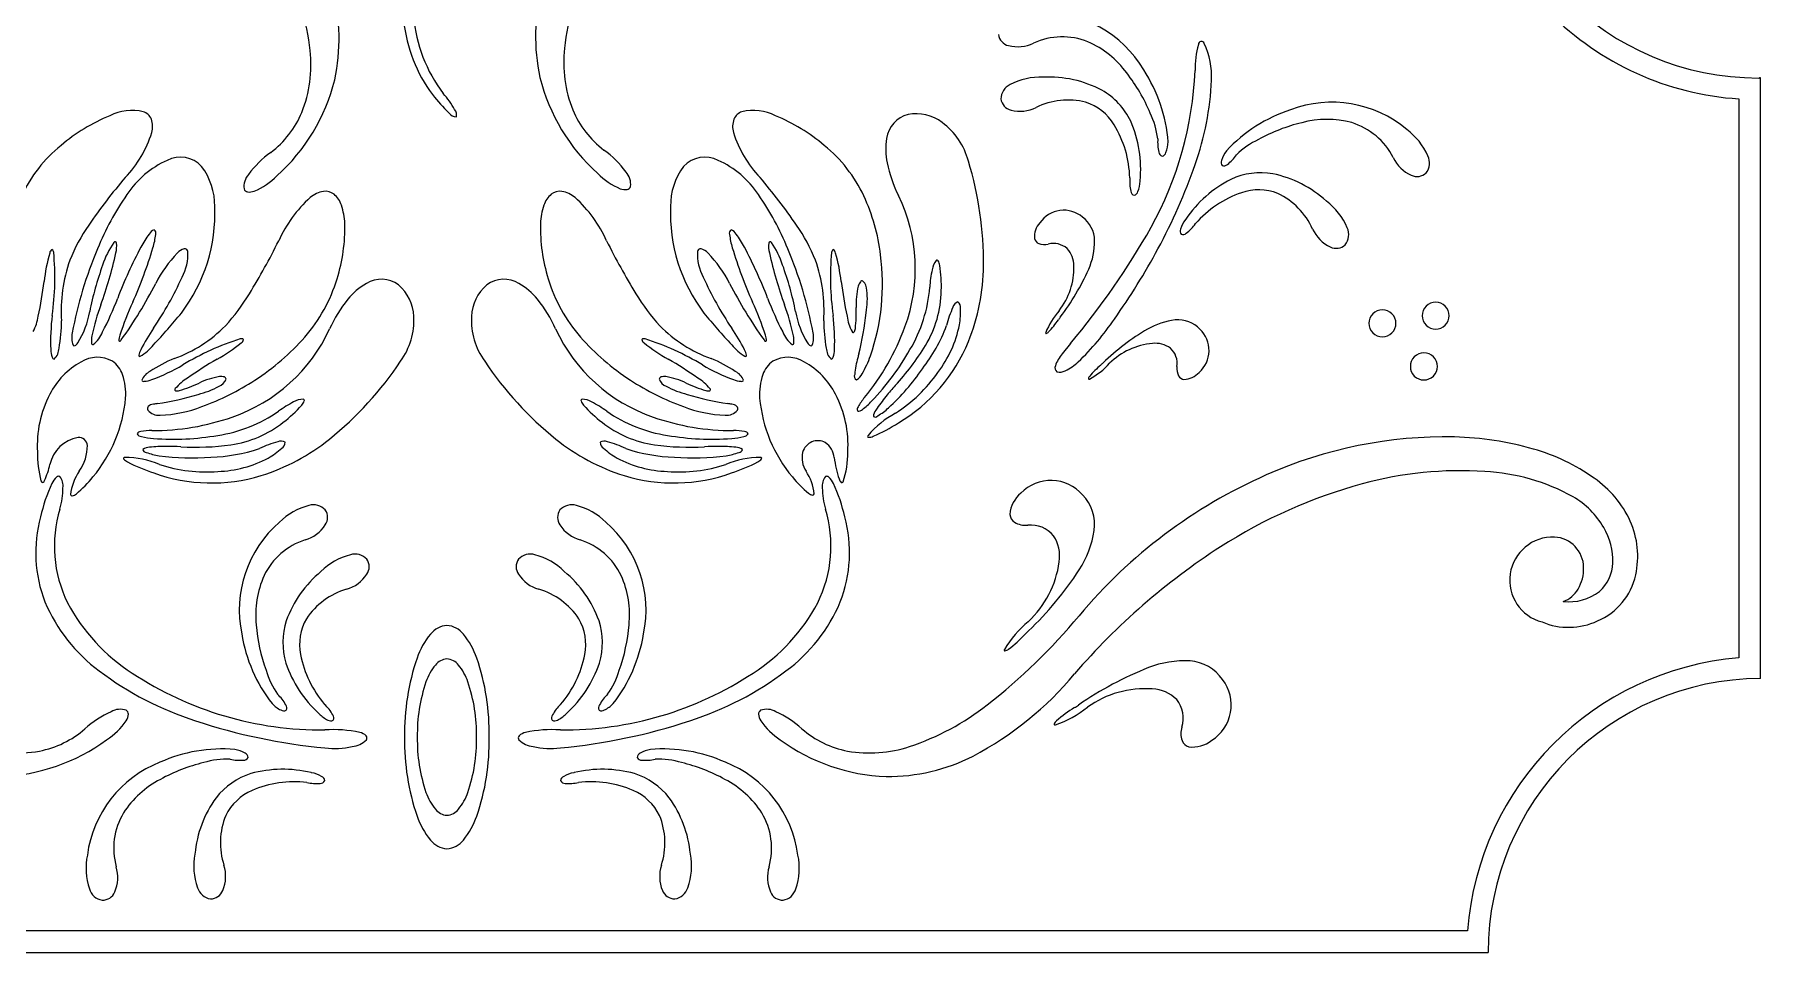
# Model space of a CAD drawing. Extents: x 0.14 to 7.87, y 0.05 to 5.34.
# Drawn here: x 2.85 to 7.87, y 0.05 to 2.72 of the extents above; entities that cross this region are included whole.
import ezdxf

# ---------------------------------------------------------------- set-up
doc = ezdxf.new("R2010")
doc.units = 0

msp = doc.modelspace()

# ---------------------------------------------------------------- linework, layer by layer
at = {"color": 7, "linetype": 'CONTINUOUS'}
for p, q in [((7.868989, 0.848686), (7.868989, 2.59497)), ((7.806357, 2.534314), (7.806357, 0.908402)), ((6.064717, 2.295138), (6.064781, 2.296266)), ((6.197375, 2.184168), (6.196706, 2.183256)), ((5.862181, 1.823051), (5.83813, 1.792686)), ((3.67606, 0.746814), (3.67687, 0.746021)), ((4.395217, 0.746021), (4.396025, 0.746813)), ((3.654588, 0.574429), (3.653485, 0.574652)), ((4.418604, 0.574652), (4.4175, 0.574429)), ((7.016945, 0.114278), (1.033021, 0.114278)), ((0.972881, 0.051643), (7.077035, 0.051643))]:
    msp.add_line(p, q, dxfattribs=at)
for centre, radius, start, end in [((7.863778, 3.392019), 0.797182, 180.000616, 269.999528), ((2.909522, 2.589895), 0.745966, 6.504664, 26.265904), ((5.131529, 2.596858), 0.745963, 153.734247, 173.495488), ((3.191252, 2.706823), 0.543516, 347.573358, 375.204913), ((4.849802, 2.713783), 0.543516, 164.795087, 192.426642), ((4.377155, 2.80973), 0.427202, 184.803471, 217.450287), ((5.784144, 2.447159), 0.337556, 30.49891, 91.502901), ((7.860708, 3.385892), 0.853312, 224.854848, 266.348118), ((4.353804, 2.806013), 0.433411, 185.973643, 216.784828), ((5.690915, 2.726827), 0.03885, 188.116054, 256.58615), ((5.83836, 2.512456), 0.202018, 68.39588, 114.418702), ((3.282319, 2.63272), 0.370717, 338.194131, 366.455646), ((4.758738, 2.639681), 0.37072, 173.544467, 201.805756), ((5.708267, 2.792808), 0.107067, 255.745088, 295.787768), ((5.797023, 2.439894), 0.284944, 36.515178, 66.039374), ((6.474364, 2.621774), 0.250066, 163.613454, 181.240838), ((6.242928, 2.692652), 0.008479, 15.817897, 182.235256), ((6.045125, 2.598384), 0.227481, 357.496865, 385.123), ((5.701209, 2.374759), 0.446224, 4.381605, 33.105269), ((5.200142, 2.657723), 1.025049, 330.988584, 357.687302), ((3.185614, 2.722217), 0.552508, 311.800822, 346.140149), ((4.855442, 2.729176), 0.552509, 193.859761, 228.199087), ((5.706741, 2.53333), 0.04708, 115.431579, 179.229841), ((5.773764, 2.41026), 0.187163, 87.324605, 117.782814), ((5.798947, 2.266751), 0.330878, 62.16014, 92.849105), ((5.615575, 2.292517), 0.518574, 22.686798, 37.673), ((5.436353, 2.624649), 0.83682, 340.338464, 357.520602), ((7.863335, 2.668779), 0.073943, 270.337604, 272.444425), ((7.869856, 2.514751), 0.080223, 90.619149, 92.405366), ((4.360946, 2.817252), 0.445886, 217.391934, 226.523941), ((3.805212, 2.352739), 0.305106, 29.489527, 40.27082), ((5.698126, 2.539447), 0.03885, 188.116263, 256.585941), ((5.855204, 2.318994), 0.211633, 76.08353, 116.113096), ((5.858212, 2.378751), 0.153335, 31.515213, 71.800331), ((5.850175, 2.379252), 0.2076, 25.705389, 60.161674), ((6.622308, 2.187044), 0.337551, 49.838276, 110.843334), ((3.281082, 1.976308), 0.551932, 112.738469, 130.034096), ((3.132725, 2.354306), 0.146264, 77.070793, 116.375827), ((3.152746, 2.459721), 0.039254, 23.455983, 71.115436), ((3.128242, 2.453466), 0.064348, 344.328928, 379.877964), ((3.36501, 2.604734), 0.283587, 307.077211, 337.237933), ((4.07698, 2.50931), 0.027659, 214.383789, 267.651074), ((4.054689, 2.487872), 0.022046, 343.670749, 403.086552), ((4.676045, 2.611693), 0.283587, 202.761873, 232.922369), ((4.943847, 2.453464), 0.064348, 160.120579, 195.669614), ((4.919342, 2.459722), 0.039253, 108.88579, 156.545243), ((4.939363, 2.354306), 0.146264, 63.624173, 102.929207), ((4.791009, 1.976317), 0.551922, 49.96561, 67.261465), ((5.410221, 2.407523), 0.083735, 104.23924, 172.001554), ((5.413172, 2.366185), 0.124743, 52.591609, 100.880414), ((5.368266, 2.301225), 0.203657, 14.69387, 53.658824), ((5.715476, 2.605425), 0.107064, 255.745199, 295.789212), ((5.71503, 2.329286), 0.351306, 354.606634, 383.487304), ((5.871452, 2.38624), 0.246649, 7.435654, 25.526371), ((6.641848, 2.078689), 0.446229, 108.236823, 136.960487), ((6.657348, 1.960976), 0.518579, 103.669382, 118.655584), ((6.607714, 2.189412), 0.284942, 75.302612, 104.826808), ((6.620764, 2.271895), 0.202018, 26.923798, 72.946619), ((2.864244, 2.540908), 0.342395, 316.598522, 342.172726), ((5.207844, 2.540908), 0.342395, 197.827274, 223.401478), ((5.507444, 2.387482), 0.182909, 170.022095, 192.357203), ((5.721284, 2.295752), 0.313452, 1.590068, 31.365549), ((6.240142, 2.408715), 0.124473, 175.648443, 193.503184), ((6.516082, 2.193996), 0.246659, 115.815728, 133.905762), ((6.730047, 2.293554), 0.187165, 23.560677, 54.01866), ((3.192982, 2.071815), 0.42218, 129.216947, 154.764668), ((3.273456, 2.280684), 0.084143, 42.88224, 117.395205), ((3.703387, 2.145942), 0.286529, 125.750093, 143.967666), ((4.337663, 2.152899), 0.286533, 36.032447, 54.249793), ((4.798633, 2.280684), 0.084144, 62.605104, 137.117452), ((4.879109, 2.071815), 0.422177, 25.23546, 50.783408), ((6.132726, 2.380518), 0.013644, 183.646244, 253.668801), ((6.125449, 2.381758), 0.01474, 283.495589, 346.187394), ((6.056962, 2.411423), 0.089204, 338.160593, 358.346932), ((6.386934, 2.329557), 0.089193, 142.994193, 163.182351), ((6.242212, 2.441863), 0.124471, 307.838435, 325.694087), ((6.89748, 2.409553), 0.107067, 205.553278, 245.59618), ((6.859264, 2.347795), 0.047079, 322.112084, 385.91077), ((3.347932, 2.104225), 0.275494, 114.259651, 146.648851), ((3.181, 2.22291), 0.19231, 359.47925, 396.738556), ((3.511721, 2.278603), 0.053773, 138.134952, 186.845033), ((3.409225, 2.45368), 0.203648, 292.845009, 315.262521), ((4.631832, 2.460643), 0.203652, 224.737706, 247.154764), ((4.52933, 2.285562), 0.053776, 353.155235, 401.864002), ((4.891087, 2.222911), 0.192309, 143.261333, 180.520861), ((4.724157, 2.104227), 0.275492, 33.351036, 65.740461), ((5.722431, 2.431686), 0.402385, 191.954484, 206.39702), ((4.593983, 2.056501), 1.015494, 359.585091, 376.969361), ((4.693629, 2.871005), 1.619229, 331.494158, 340.972119), ((6.314933, 2.349169), 0.014741, 155.156612, 217.849692), ((6.308476, 2.352746), 0.013644, 247.674133, 317.696274), ((6.415718, 2.111596), 0.207596, 80.310783, 114.767292), ((6.383634, 1.992218), 0.330872, 47.623973, 78.312938), ((6.869811, 2.347192), 0.03885, 244.756763, 313.22665), ((4.341742, 1.254344), 1.6171, 139.449634, 145.654396), ((3.470624, 2.276524), 0.013033, 199.403556, 260.06801), ((3.474085, 2.301308), 0.038052, 261.372043, 291.918734), ((3.703653, 2.184902), 0.081624, 100.15418, 130.354768), ((3.695119, 2.225331), 0.040344, 51.580376, 98.345643), ((4.376969, 2.225331), 0.040344, 81.654467, 128.419514), ((4.368435, 2.184902), 0.081624, 49.645232, 79.84582), ((4.566969, 2.308264), 0.038049, 248.080597, 278.627964), ((4.570429, 2.283483), 0.013033, 279.931457, 340.596978), ((3.730346, 1.254344), 1.6171, 34.345604, 40.550366), ((6.158732, 2.295001), 0.124475, 175.646733, 193.501701), ((6.051314, 2.266807), 0.013644, 183.646348, 253.668696), ((6.044038, 2.268047), 0.014741, 283.492848, 346.184865), ((5.975559, 2.29771), 0.089195, 338.159538, 358.347241), ((6.488161, 1.987044), 0.351304, 116.98597, 145.86664), ((6.461997, 1.965157), 0.313451, 109.108488, 138.883744), ((6.409201, 2.116324), 0.153331, 68.673368, 108.958707), ((6.373493, 2.068318), 0.211626, 24.360374, 64.390607), ((3.759078, 1.805954), 0.783253, 144.957625, 158.07753), ((2.894438, 2.201378), 0.479273, 322.772748, 362.365866), ((3.904458, 1.966363), 0.378362, 132.09883, 155.866859), ((3.67391, 2.202911), 0.07114, 17.904317, 49.417414), ((3.566345, 2.164576), 0.185312, 2.101863, 18.958757), ((4.505743, 2.164573), 0.185313, 161.040206, 177.8971), ((4.398178, 2.202911), 0.07114, 130.582586, 162.095683), ((4.167631, 1.966361), 0.378363, 24.133438, 47.901467), ((5.177646, 2.201378), 0.479268, 177.63408, 217.227643), ((4.31301, 1.805954), 0.783253, 21.92247, 35.042375), ((4.757885, 2.015985), 0.555636, 6.658383, 25.113694), ((4.924047, 2.040318), 0.486773, 339.698159, 385.880285), ((5.842705, 2.12554), 0.084799, 49.844543, 145.280894), ((6.494389, 2.086879), 0.187163, 22.690302, 53.148285), ((3.444508, 1.864449), 0.532094, 145.388319, 157.887705), ((3.253536, 2.15967), 0.498134, 342.659702, 361.346111), ((4.818551, 2.15967), 0.498134, 178.653889, 197.340298), ((4.62758, 1.864449), 0.532094, 22.112295, 34.611681), ((5.817352, 2.13369), 0.059821, 137.845546, 185.725684), ((4.120024, 3.282967), 2.272986, 320.03721, 330.410054), ((5.844694, 2.120283), 0.087672, 1.378956, 53.055477), ((6.267116, 2.128499), 0.089196, 142.128062, 162.315765), ((6.124112, 2.242979), 0.124466, 306.97005, 324.825475), ((6.624412, 2.13915), 0.04708, 321.243338, 385.041388), ((3.257847, 1.985949), 0.220418, 143.777706, 162.937118), ((3.083743, 2.114923), 0.003927, 358.097744, 521.041816), ((3.002738, 2.106402), 0.085342, 346.358512, 365.642179), ((3.419411, 1.964342), 0.295628, 143.354003, 151.96151), ((3.205391, 2.128023), 0.026459, 108.329202, 151.142929), ((2.99918, 2.160206), 0.203225, 343.021128, 354.282365), ((3.192003, 2.144179), 0.010295, 335.805748, 420.518194), ((1.756506, 3.02093), 2.014783, 328.476661, 333.472062), ((6.315582, 3.020907), 2.014772, 206.527368, 211.522769), ((4.880084, 2.144179), 0.010295, 119.481707, 204.194352), ((5.072907, 2.160211), 0.203226, 185.719043, 196.980281), ((4.866696, 2.128023), 0.02646, 28.857181, 71.670688), ((4.652677, 1.964336), 0.295632, 28.039581, 36.647088), ((5.069349, 2.106402), 0.085342, 174.357821, 193.641488), ((4.988344, 2.114923), 0.003927, 18.958184, 181.902256), ((4.81424, 1.985949), 0.220418, 17.062882, 36.222294), ((5.777871, 2.132114), 0.020517, 192.363173, 246.209565), ((5.786109, 2.157231), 0.046895, 249.379412, 283.6235), ((5.812854, 2.053357), 0.060375, 48.967747, 105.071304), ((5.730803, 2.120484), 0.201546, 336.068236, 360.542518), ((6.195416, 2.149198), 0.01474, 154.285774, 216.977791), ((6.189014, 2.152873), 0.013645, 246.804837, 316.826977), ((6.663561, 2.20032), 0.107066, 204.683891, 244.727014), ((6.634951, 2.138386), 0.038849, 243.885971, 312.356067), ((3.354487, 1.952796), 0.480124, 163.900457, 174.029022), ((2.907454, 2.083936), 0.0144, 122.313154, 172.011028), ((2.896098, 2.088269), 0.00865, 356.360541, 424.980486), ((2.144715, 2.014019), 0.76358, 351.760914, 365.538823), ((3.374673, 1.917268), 0.448085, 160.784704, 183.635018), ((4.108597, 1.640955), 1.169319, 156.971322, 169.527833), ((1.989593, 2.323991), 1.121561, 339.703947, 347.763285), ((4.31965, 1.486467), 1.314841, 152.021753, 159.149112), ((1.921587, 2.485839), 1.328943, 335.907931, 343.160759), ((3.523454, 1.835391), 0.360505, 136.02358, 153.245828), ((3.295551, 2.056383), 0.043059, 104.759486, 137.067139), ((3.152399, 2.083873), 0.142908, 331.476086, 362.46753), ((3.28605, 2.088952), 0.009188, 6.709771, 99.201638), ((4.919689, 2.083871), 0.142909, 177.531852, 208.52307), ((4.786038, 2.088952), 0.009188, 80.798362, 173.290229), ((4.776537, 2.056383), 0.043059, 42.932861, 75.240514), ((4.548634, 1.835391), 0.360505, 26.754172, 43.97642), ((6.15054, 2.485853), 1.328985, 196.839356, 204.091955), ((3.752399, 1.486449), 1.314884, 20.851003, 27.978133), ((6.082494, 2.323991), 1.121561, 192.236715, 200.296053), ((3.963471, 1.640953), 1.169338, 10.472067, 23.028349), ((4.697415, 1.917268), 0.448085, 356.364982, 379.215296), ((5.927371, 2.014023), 0.76358, 174.461489, 188.239399), ((5.175989, 2.088268), 0.00865, 115.01446, 183.634406), ((5.164633, 2.083936), 0.0144, 7.988972, 57.686846), ((4.717599, 1.952801), 0.480123, 5.970314, 16.09888), ((4.671536, 1.995842), 0.643816, 341.044507, 367.547866), ((5.514591, 2.029627), 0.055292, 141.495728, 172.094199), ((5.473809, 2.06124), 0.003753, 28.326187, 131.499827), ((5.447833, 2.044754), 0.034509, 7.91563, 31.959325), ((5.796496, 2.047993), 0.075675, 0.170497, 42.276168), ((4.447936, 2.991249), 1.892557, 324.556263, 331.845037), ((3.901191, 1.740171), 0.908735, 160.023666, 168.879018), ((2.41513, 2.399856), 0.944514, 325.695884, 335.996225), ((3.292126, 2.142621), 0.456241, 318.719508, 343.259043), ((3.857672, 1.925718), 0.083734, 53.56259, 121.324694), ((4.214415, 1.925717), 0.083735, 58.675279, 126.437383), ((4.779961, 2.142621), 0.456241, 196.740957, 221.280492), ((5.656957, 2.399856), 0.944514, 204.003775, 214.304116), ((4.170896, 1.740171), 0.908735, 11.120982, 19.976334), ((5.732941, 1.974787), 0.280163, 167.121246, 177.664019), ((5.096451, 1.98965), 0.390182, 358.060487, 368.824402), ((5.001095, 2.055653), 0.60839, 338.096436, 359.387279), ((5.666937, 2.04371), 0.205283, 322.220544, 361.258515), ((5.277288, 2.322569), 0.698047, 322.690877, 336.007224), ((1.641086, 2.160631), 1.245927, 348.037788, 352.719577), ((2.098776, 2.557853), 1.236887, 324.136369, 333.070669), ((2.964256, 2.276163), 0.595875, 317.57686, 328.802888), ((3.903776, 1.837808), 0.182908, 119.344686, 141.680021), ((3.827564, 1.89724), 0.124742, 1.914478, 50.203722), ((4.244524, 1.897241), 0.124741, 129.796783, 178.086026), ((4.16831, 1.837806), 0.18291, 38.320092, 60.655201), ((5.107821, 2.276156), 0.595863, 211.196998, 222.423255), ((5.973285, 2.55783), 1.236852, 206.928962, 215.863492), ((6.431, 2.160644), 1.245929, 187.280978, 191.962767), ((5.444663, 1.939431), 0.206175, 166.020342, 183.308221), ((5.277158, 1.981033), 0.033581, 140.559774, 165.857126), ((5.256175, 1.998725), 0.006146, 67.25101, 143.662461), ((5.233619, 1.97802), 0.036292, 358.841077, 406.60891), ((5.034743, 1.952097), 0.236506, 350.290117, 366.113625), ((5.033143, 2.020043), 0.421228, 329.295202, 355.392572), ((5.168287, 1.981801), 0.318167, 328.774699, 359.03542), ((2.755205, 1.959769), 0.258148, 328.383701, 350.114345), ((3.619879, 1.72171), 0.616419, 159.76082, 168.414556), ((2.22042, 2.286591), 0.931704, 332.499766, 339.116506), ((4.053159, 1.528912), 1.007576, 155.711575, 161.614256), ((1.90824, 3.025682), 1.764222, 316.838237, 320.832952), ((4.07421, 1.69951), 0.402386, 141.277721, 155.720257), ((3.997878, 1.699506), 0.402388, 24.280226, 38.722762), ((6.163925, 3.025734), 1.764313, 219.166812, 223.161298), ((4.018965, 1.528936), 1.007534, 18.385115, 24.288025), ((5.851668, 2.286591), 0.931704, 200.883494, 207.500234), ((4.452208, 1.72171), 0.616419, 11.585444, 20.23918), ((5.316877, 1.959767), 0.258143, 189.885427, 211.616526), ((4.898127, 1.910793), 0.341116, 352.546847, 362.81288), ((4.415881, 2.002786), 0.856782, 345.79082, 353.931417), ((5.788415, 1.80418), 0.295331, 155.17141, 166.158503), ((5.540873, 1.923594), 0.021001, 106.693159, 167.353343), ((5.5233, 1.928519), 0.019077, 350.308593, 412.773643), ((5.309798, 1.914772), 0.232546, 350.626927, 362.59658), ((5.982739, 1.779842), 0.206522, 138.031367, 158.797697), ((6.769397, 1.881509), 0.039368, 135.000642, 224.999358), ((6.769395, 1.88151), 0.039366, 44.999566, 135.000434), ((6.769393, 1.881509), 0.039368, 315.000642, 404.999358), ((6.9244, 1.903653), 0.039366, 134.999566, 225.000434), ((6.9244, 1.903656), 0.039363, 44.995947, 135.004053), ((6.9244, 1.903653), 0.039366, 314.999566, 405.000434), ((2.708294, 1.926832), 0.153619, 333.204373, 350.845654), ((3.486338, 1.830787), 0.590554, 172.820407, 182.493977), ((2.522591, 1.885386), 0.404913, 349.166984, 360.491551), ((3.663356, 1.546806), 0.56736, 145.576052, 152.994638), ((3.121123, 2.153551), 0.397659, 289.712357, 315.370077), ((3.265524, 2.069125), 0.486774, 289.020816, 335.202721), ((3.748856, 1.890816), 0.203655, 324.015844, 362.981244), ((4.323232, 1.890816), 0.203655, 177.018756, 215.984156), ((4.806563, 2.069122), 0.486771, 204.797068, 250.979194), ((4.950966, 2.153556), 0.397664, 224.630211, 250.287705), ((4.408701, 1.546788), 0.567395, 27.00559, 34.423719), ((5.549513, 1.885392), 0.404929, 179.509392, 190.833502), ((4.585735, 1.830787), 0.590568, 357.506137, 367.179479), ((5.363789, 1.926831), 0.153615, 189.154118, 206.795855), ((5.230201, 1.85844), 0.003635, 193.686284, 304.682254), ((5.214461, 1.868321), 0.021972, 324.144365, 355.366195), ((4.725948, 2.109101), 0.696443, 320.43567, 340.045626), ((5.045908, 2.047307), 0.487295, 322.278362, 339.271561), ((5.207035, 1.944206), 0.338954, 322.662187, 348.546657), ((5.604076, 2.042392), 0.268996, 316.238185, 325.939438), ((7.185, 0.919081), 1.670456, 144.062694, 144.389739), ((5.329153, 2.345055), 0.800062, 313.99826, 325.660937), ((6.440616, 1.263111), 0.698078, 120.538868, 133.854758), ((6.188141, 1.690648), 0.201559, 96.005176, 120.478778), ((6.174951, 1.803787), 0.087671, 43.490089, 95.167917), ((6.1804, 1.802408), 0.0848, 311.265333, 406.701684), ((6.9244, 1.903656), 0.039368, 225.003283, 314.996717), ((2.871598, 1.811421), 0.048737, 315.629903, 357.486741), ((3.019585, 1.839392), 0.062442, 166.953274, 200.080737), ((2.964589, 1.820386), 0.004387, 213.691175, 302.706134), ((2.953761, 1.838544), 0.025527, 301.13524, 326.460891), ((3.085747, 1.830465), 0.071331, 167.828148, 184.627827), ((3.018782, 1.823785), 0.004236, 167.387616, 284.462464), ((2.962301, 1.890326), 0.091111, 309.162828, 338.121539), ((3.131364, 1.832803), 0.037059, 157.951991, 183.599753), ((3.096987, 1.833792), 0.004219, 231.800105, 352.105096), ((3.07869, 1.914774), 0.150847, 301.160031, 320.512194), ((3.676244, 1.107594), 0.763505, 107.456851, 121.236131), ((3.147301, 2.197227), 0.480111, 298.96694, 309.095963), ((3.451079, 1.828203), 0.00865, 48.009769, 116.632434), ((3.442656, 1.836963), 0.014401, 300.984592, 350.682029), ((3.126129, 2.284277), 0.67445, 302.654494, 318.979729), ((4.945958, 2.284277), 0.67445, 221.020271, 237.345506), ((4.621008, 1.828204), 0.008649, 63.3672, 131.992167), ((4.629433, 1.836964), 0.014401, 189.319064, 239.014315), ((4.924793, 2.197236), 0.480122, 230.904151, 241.032946), ((4.395838, 1.107583), 0.763517, 58.763983, 72.543035), ((4.9934, 1.914776), 0.150851, 219.488034, 238.839741), ((4.9751, 1.833792), 0.004219, 187.895419, 308.19938), ((4.940724, 1.832803), 0.037058, 356.400021, 382.048235), ((5.109789, 1.890327), 0.091113, 201.878686, 230.836946), ((5.053306, 1.823784), 0.004236, 255.536751, 372.613169), ((4.986339, 1.830461), 0.071333, 355.375144, 372.174367), ((5.118327, 1.838547), 0.025529, 213.542765, 238.86819), ((5.107499, 1.820386), 0.004387, 237.293571, 326.30912), ((5.052503, 1.83939), 0.062441, 339.920757, 373.048445), ((5.200491, 1.81142), 0.048737, 182.512193, 224.368144), ((4.798408, 2.210918), 0.753251, 317.36454, 328.456813), ((5.107478, 2.016623), 0.495138, 300.882199, 337.694558), ((5.79168, 1.853542), 0.001784, 146.224728, 274.355), ((5.785752, 1.867384), 0.016756, 291.213793, 318.756126), ((6.119146, 1.61844), 0.205301, 95.28767, 134.323636), ((6.108631, 1.747662), 0.075673, 54.270318, 96.376653), ((6.112092, 1.764525), 0.060375, 351.471561, 407.576412), ((6.769395, 1.881514), 0.039371, 225.006902, 314.993098), ((3.092311, 1.573713), 0.22326, 119.041325, 153.032358), ((2.979785, 1.808529), 0.083513, 182.360526, 197.800111), ((2.906275, 1.783352), 0.006015, 183.36122, 271.548087), ((3.031567, 1.692955), 0.089651, 60.671574, 122.09667), ((3.0297, 1.70619), 0.079441, 19.129136, 54.812163), ((3.15517, 1.788014), 0.002806, 158.496738, 304.086851), ((3.202523, 1.780442), 0.050698, 151.761494, 170.232973), ((3.410247, 1.40511), 0.404924, 112.505563, 123.829901), ((2.983465, 2.270952), 0.590562, 290.50244, 300.176011), ((4.007952, 0.701243), 1.245868, 120.276375, 124.958393), ((3.068882, 2.33471), 1.015493, 308.908042, 326.292311), ((5.003196, 2.334701), 1.01548, 213.707575, 231.092072), ((4.064136, 0.701243), 1.245868, 55.041607, 59.723625), ((5.088622, 2.270952), 0.590562, 239.823989, 249.49756), ((4.661844, 1.405122), 0.404911, 56.169646, 67.494213), ((4.869562, 1.780441), 0.050701, 9.767483, 28.23805), ((4.916917, 1.788014), 0.002806, 235.917828, 381.51195), ((5.042387, 1.70619), 0.079441, 125.187837, 160.870864), ((5.040521, 1.692953), 0.089652, 57.903558, 119.328228), ((4.979778, 1.573713), 0.22326, 26.967642, 60.958675), ((5.165813, 1.783352), 0.006014, 268.456049, 356.643901), ((5.092298, 1.80853), 0.083517, 342.200231, 357.639132), ((5.473311, 1.714162), 0.239538, 163.733402, 175.498256), ((5.903809, 1.605523), 0.683427, 164.124067, 165.099694), ((4.94747, 1.910598), 0.355269, 330.370174, 339.591191), ((4.739075, 2.177047), 0.754392, 316.21636, 330.446817), ((5.830075, 1.751589), 0.013386, 153.659585, 237.006484), ((5.916124, 1.724907), 0.10333, 139.008717, 161.596691), ((5.778668, 1.88438), 0.156457, 295.838964, 312.766747), ((5.820997, 1.902117), 0.206515, 297.747146, 318.513703), ((6.124994, 1.555851), 0.268998, 130.605479, 140.306503), ((4.827653, 2.999599), 1.672092, 312.157709, 312.484295), ((6.889955, 1.756028), 0.039367, 135.000642, 224.999358), ((6.889955, 1.756028), 0.039366, 44.999566, 135.000434), ((6.889954, 1.756028), 0.039367, 315.000642, 404.999358), ((2.938981, 1.674858), 0.175419, 356.346008, 379.087627), ((3.205803, 1.697493), 0.048736, 115.509626, 157.367129), ((3.166418, 1.718447), 0.006014, 201.452364, 289.637065), ((3.160875, 1.795956), 0.083517, 275.196193, 290.635322), ((3.375839, 1.592257), 0.153616, 122.150433, 139.79217), ((3.179155, 2.014637), 0.341105, 285.543548, 295.809809), ((3.419032, 1.522725), 0.206182, 99.015675, 116.303554), ((3.078996, 2.346088), 0.751949, 289.978247, 303.136985), ((3.372108, 1.732079), 0.036291, 291.837494, 339.607301), ((3.391891, 1.693179), 0.033581, 73.55795, 98.854848), ((3.399978, 1.719406), 0.006146, 0.25296, 76.66175), ((4.993092, 2.346088), 0.751949, 236.863015, 250.021753), ((4.672109, 1.719406), 0.006146, 103.337739, 179.747552), ((4.69998, 1.73208), 0.036291, 200.393138, 248.162067), ((4.680196, 1.693179), 0.03358, 81.145039, 106.442164), ((4.653055, 1.522725), 0.206182, 63.696446, 80.984325), ((4.892932, 2.014637), 0.341105, 244.190191, 254.456452), ((4.69625, 1.592261), 0.153612, 40.206919, 57.848884), ((4.911212, 1.795956), 0.083517, 249.364678, 264.803807), ((4.866285, 1.697493), 0.048735, 22.632538, 64.490706), ((4.905669, 1.718447), 0.006015, 250.363624, 338.546947), ((5.133104, 1.674856), 0.175417, 160.911439, 183.653284), ((5.245428, 1.727948), 0.012013, 155.321812, 242.586321), ((5.225048, 1.747486), 0.033655, 296.181517, 338.140072), ((4.87332, 2.132357), 0.676933, 312.783536, 325.523521), ((5.115939, 1.990597), 0.439902, 302.652503, 325.055033), ((5.831084, 1.770053), 0.030829, 254.385911, 300.77656), ((5.93042, 1.716397), 0.016758, 137.791921, 165.332221), ((5.91599, 1.720709), 0.001783, 182.19581, 310.332671), ((6.218335, 1.749796), 0.046893, 172.92489, 207.169203), ((6.194324, 1.738746), 0.020518, 210.336037, 264.180911), ((6.19139, 1.778149), 0.05982, 270.818257, 318.699054), ((6.889955, 1.756031), 0.039369, 225.003283, 314.996717), ((3.175894, 1.527096), 0.318916, 152.37768, 183.576339), ((2.700817, 1.701066), 0.414914, 320.039884, 354.830142), ((3.075421, 2.494606), 0.85688, 278.786748, 286.926887), ((3.260693, 1.68851), 0.003635, 126.682569, 237.679257), ((3.263639, 1.70686), 0.021972, 257.142129, 288.363959), ((3.270548, 1.905023), 0.236506, 283.286876, 299.110613), ((3.631473, 1.605511), 0.055292, 90.817592, 121.416288), ((3.630086, 1.657093), 0.003753, 337.659132, 440.8324), ((4.442001, 1.657093), 0.003752, 99.176102, 202.34937), ((4.440614, 1.605509), 0.055294, 58.58437, 89.182841), ((4.801539, 1.905023), 0.236506, 240.889387, 256.713124), ((4.996671, 2.49463), 0.856904, 253.073228, 261.213138), ((4.808448, 1.70686), 0.021972, 251.636154, 282.857759), ((4.811395, 1.68851), 0.003635, 302.320832, 413.317341), ((5.371273, 1.70107), 0.414918, 185.170397, 219.960431), ((4.896197, 1.527096), 0.318914, 356.423549, 387.622433), ((5.373044, 1.571333), 0.144958, 139.484373, 152.335166), ((5.63596, 1.409188), 0.404816, 140.082899, 147.061888), ((6.328488, 0.841348), 1.300367, 138.63399, 140.473374), ((3.186929, 1.633423), 0.009337, 138.593597, 208.247851), ((3.209736, 1.65354), 0.03956, 218.332728, 276.608984), ((3.19631, 1.622894), 0.023399, 93.737602, 134.444712), ((3.193204, 2.265941), 0.696426, 269.758101, 289.368511), ((3.291116, 0.96889), 0.684168, 97.119885, 98.094137), ((3.202208, 1.979345), 0.365302, 271.895246, 291.469254), ((3.318968, 1.971893), 0.42124, 278.618146, 304.714837), ((3.727415, 1.401856), 0.280155, 116.444718, 126.987719), ((3.335585, 1.903637), 0.390169, 307.383335, 318.147478), ((3.600872, 1.666743), 0.034511, 317.235052, 341.278974), ((4.471215, 1.66674), 0.034509, 198.717374, 222.761749), ((4.736502, 1.903642), 0.390173, 221.853054, 232.617197), ((4.344677, 1.401862), 0.280149, 53.012166, 63.555396), ((4.753117, 1.971884), 0.421231, 235.284825, 261.381969), ((4.878884, 2.265941), 0.696426, 250.631489, 270.241899), ((4.869879, 1.979345), 0.365302, 248.530746, 268.104754), ((4.862351, 1.65354), 0.03956, 263.391016, 321.667272), ((4.780993, 0.96905), 0.684007, 81.905749, 82.880229), ((4.875777, 1.622894), 0.023399, 45.555288, 86.262398), ((4.885158, 1.633423), 0.009337, 331.752149, 401.406403), ((5.25255, 1.631517), 0.010629, 137.943946, 208.948203), ((5.245525, 1.641848), 0.015642, 261.633364, 316.407464), ((5.150729, 1.7769), 0.180363, 306.043115, 317.503252), ((5.488851, 1.371325), 0.283418, 118.576066, 139.533091), ((5.319982, 1.609097), 0.031193, 139.634171, 177.395448), ((5.29416, 1.61824), 0.009391, 235.350526, 323.039805), ((5.181536, 1.810261), 0.231307, 301.288162, 310.942744), ((3.157448, 1.555945), 0.010629, 87.266385, 158.270434), ((3.160988, 1.567926), 0.015642, 210.953847, 265.728379), ((3.187242, 1.424597), 0.144955, 88.805532, 101.656553), ((3.375027, 1.843106), 0.31817, 278.098485, 308.357855), ((4.697059, 1.843101), 0.318166, 231.64192, 261.901741), ((4.884846, 1.424597), 0.144955, 78.343447, 91.194468), ((4.911099, 1.567927), 0.015643, 274.270397, 329.043198), ((4.91464, 1.555946), 0.010629, 21.728319, 92.734862), ((5.078877, 2.037874), 0.528232, 293.345947, 302.361711), ((3.189511, 1.504543), 0.331923, 179.540947, 194.198504), ((2.99236, 1.450121), 0.100763, 99.638485, 168.018769), ((2.977786, 1.524541), 0.025026, 4.511044, 95.265386), ((2.873314, 1.525732), 0.129422, 324.874712, 360.344325), ((3.205394, 1.726843), 0.180367, 255.365337, 266.825702), ((3.173544, 1.515343), 0.009391, 184.677119, 272.365214), ((3.182835, 1.489572), 0.031195, 88.957477, 126.71697), ((3.228413, 1.118422), 0.404849, 89.404898, 96.383201), ((3.254075, 2.298867), 0.754399, 265.539625, 279.769853), ((3.228023, 0.223043), 1.300215, 87.957442, 89.797513), ((3.317874, 2.274417), 0.753243, 266.68861, 277.780654), ((3.348161, 1.979231), 0.487243, 271.600246, 288.595041), ((3.630587, 1.250817), 0.295335, 104.493829, 115.480694), ((3.326213, 2.019233), 0.608385, 287.419065, 308.710135), ((3.412848, 1.691154), 0.232545, 299.950058, 311.919482), ((3.566101, 1.517985), 0.021003, 56.017419, 116.673547), ((3.558778, 1.534702), 0.019075, 299.628639, 362.097302), ((4.745875, 2.019233), 0.608385, 231.289865, 252.580935), ((4.513309, 1.534703), 0.019075, 177.904483, 240.374635), ((4.505987, 1.517984), 0.021003, 63.326667, 123.982367), ((4.659234, 1.691142), 0.232532, 228.079596, 240.049477), ((4.441502, 1.250822), 0.295329, 64.519191, 75.506285), ((4.723926, 1.979231), 0.487243, 251.404959, 268.399754), ((4.754214, 2.274422), 0.753248, 262.219361, 273.311406), ((4.818012, 2.298871), 0.754403, 260.230161, 274.460389), ((4.844066, 0.223074), 1.300184, 90.202514, 92.042585), ((4.843675, 1.118422), 0.404849, 83.616799, 90.595102), ((4.866694, 1.726838), 0.180362, 273.174544, 284.63491), ((4.889253, 1.489572), 0.031195, 53.28303, 91.042523), ((4.898543, 1.515344), 0.009391, 267.631869, 355.319965), ((5.151934, 1.490192), 0.070695, 166.955928, 213.408371), ((5.128268, 1.493307), 0.046993, 112.698735, 164.142669), ((5.127345, 1.496738), 0.043475, 60.006774, 113.321368), ((5.116674, 1.485819), 0.058388, 5.015398, 56.291358), ((4.970146, 1.501606), 0.244407, 340.672628, 361.312114), ((5.275222, 1.552905), 0.003088, 130.136032, 255.207393), ((5.275181, 1.579882), 0.029972, 268.572635, 295.7589), ((6.952625, 0.269464), 1.281745, 88.829276, 113.99757), ((6.956065, 0.638425), 0.9128, 73.934729, 88.571972), ((7.053823, 0.96479), 0.572139, 54.608086, 74.297667), ((2.687208, 1.514731), 0.211154, 334.694559, 348.057958), ((3.111001, 1.48859), 0.003088, 79.455686, 204.524703), ((3.131842, 1.505715), 0.029969, 217.893857, 245.081252), ((3.10591, 1.20825), 0.283432, 67.90038, 88.856496), ((3.361743, 1.947801), 0.528232, 242.668906, 251.684671), ((3.250721, 1.724168), 0.231324, 250.612539, 260.266207), ((3.304583, 2.166732), 0.676973, 262.106328, 274.845627), ((3.348659, 1.889161), 0.439892, 251.974881, 274.377864), ((3.370496, 1.789305), 0.338956, 271.98522, 297.86969), ((4.701592, 1.789307), 0.338958, 242.130407, 268.014877), ((4.723429, 1.889154), 0.439885, 265.622062, 288.025272), ((4.767503, 2.166727), 0.676968, 265.154383, 277.893682), ((4.966179, 1.208244), 0.283438, 91.143505, 112.099394), ((4.821365, 1.724173), 0.23133, 279.733423, 289.387091), ((4.710344, 1.947801), 0.528232, 288.315329, 297.331094), ((4.940245, 1.505716), 0.02997, 294.9192, 322.105691), ((4.961087, 1.48859), 0.003087, 335.465801, 460.537329), ((5.503999, 1.533369), 0.331886, 187.347781, 198.384721), ((3.328292, 1.216027), 0.472969, 155.051121, 167.513946), ((2.872872, 1.424125), 0.00524, 190.95991, 363.828273), ((2.953724, 1.390299), 0.059845, 133.510256, 155.064408), ((2.918793, 1.428197), 0.008344, 62.729816, 138.721904), ((2.889273, 1.408574), 0.042929, 352.244843, 399.039779), ((3.102207, 1.366481), 0.149423, 145.429482, 173.587387), ((2.751969, 1.64923), 0.342484, 309.67984, 321.190728), ((3.363432, 1.912213), 0.495142, 250.204838, 287.016974), ((4.708655, 1.912208), 0.495138, 252.982919, 289.795278), ((5.297425, 1.629999), 0.312748, 218.669448, 230.915182), ((4.976409, 1.371914), 0.140967, 5.586157, 34.257481), ((5.182814, 1.408574), 0.042929, 140.960111, 187.755267), ((5.153295, 1.428196), 0.008345, 41.279339, 117.271017), ((5.118364, 1.390302), 0.059843, 24.933399, 46.487779), ((4.743803, 1.216029), 0.472961, 12.485939, 24.948993), ((5.209267, 1.434589), 0.021056, 196.258693, 228.307948), ((5.197208, 1.422215), 0.003873, 239.846766, 337.228637), ((5.805282, 1.303457), 0.121145, 40.736917, 136.172501), ((7.039618, 0.065349), 1.503601, 113.862687, 140.032898), ((7.097399, -0.011389), 1.477232, 105.178817, 122.754255), ((6.995525, 0.377046), 1.075679, 86.17649, 105.359115), ((7.03638, 0.8561), 0.595033, 61.1102, 87.025669), ((7.201939, 1.170185), 0.318921, 25.279785, 54.929295), ((2.712976, 1.403213), 0.218833, 343.560194, 359.887025), ((2.957971, 1.383862), 0.004308, 189.250559, 281.251565), ((2.952489, 1.406736), 0.027828, 283.13316, 310.722929), ((5.116287, 1.406224), 0.024854, 229.805404, 259.476549), ((5.112245, 1.386266), 0.004505, 263.662358, 351.969107), ((5.359108, 1.403213), 0.21883, 180.112861, 196.43992), ((5.771362, 1.32069), 0.085459, 128.738217, 176.618355), ((5.806902, 1.295593), 0.125246, 352.273316, 403.948312), ((7.196888, 1.161812), 0.249923, 30.163341, 59.467518), ((3.247137, 1.214227), 0.394596, 164.710052, 201.255939), ((3.276012, 1.232858), 0.369419, 162.93255, 206.394495), ((3.693713, 1.170433), 0.18717, 104.532232, 134.989765), ((3.66042, 1.306563), 0.047081, 43.084299, 106.882561), ((3.662673, 1.316887), 0.03885, 325.728147, 394.198452), ((4.409414, 1.316887), 0.03885, 145.801548, 214.271853), ((4.411667, 1.306563), 0.047081, 73.117545, 136.915595), ((4.378375, 1.170434), 0.187169, 45.010123, 75.467881), ((4.796075, 1.232857), 0.369418, 333.605714, 377.067658), ((4.82495, 1.214227), 0.394596, 338.744061, 375.289948), ((5.715314, 1.327396), 0.02931, 183.25703, 237.104505), ((7.259576, 1.204142), 0.252376, 347.531539, 383.896669), ((3.782006, 1.047317), 0.337561, 130.811161, 191.815152), ((3.605424, 1.353999), 0.107069, 286.525058, 326.567959), ((4.466663, 1.353998), 0.107068, 213.431929, 253.475053), ((4.290083, 1.047316), 0.33756, 348.1849, 409.189104), ((5.732616, 1.36096), 0.066992, 240.271792, 274.515881), ((5.746853, 1.20839), 0.086253, 39.860351, 95.963693), ((5.722566, 1.204526), 0.108109, 351.061912, 393.167583), ((5.646309, 1.32163), 0.287912, 326.960992, 351.435501), ((7.265312, 1.134366), 0.125508, 87.982821, 255.50869), ((7.265011, 1.170228), 0.089692, 0.546267, 86.983907), ((7.250956, 1.19115), 0.188444, 357.980098, 390.711346), ((3.697957, 1.059107), 0.202021, 107.895955, 153.918556), ((3.814521, 1.027021), 0.187166, 104.531501, 134.989484), ((3.781232, 1.163148), 0.047081, 43.084511, 106.882349), ((4.290855, 1.163148), 0.047081, 73.117545, 136.915595), ((4.257566, 1.027021), 0.187166, 45.010516, 75.468499), ((4.374131, 1.059105), 0.202021, 26.081681, 72.104282), ((7.361119, -0.419609), 1.963228, 122.781284, 139.236943), ((3.892512, 0.903946), 0.330883, 129.465213, 160.153503), ((3.783484, 1.173471), 0.038851, 325.728252, 394.198349), ((4.288603, 1.173471), 0.038851, 145.801547, 214.271852), ((4.179576, 0.903946), 0.330883, 19.846163, 50.534903), ((5.538833, 1.227781), 0.293277, 313.113845, 352.150925), ((5.052281, 1.709235), 0.997212, 313.583778, 326.900125), ((7.241664, 1.167205), 0.113102, 328.861702, 361.965151), ((7.324066, 1.187854), 0.115265, 311.71451, 358.336467), ((3.77737, 1.033276), 0.284945, 156.27467, 185.798866), ((3.81574, 0.904707), 0.211635, 106.201284, 146.231294), ((3.726238, 1.210581), 0.107066, 286.524784, 326.567908), ((4.34585, 1.210585), 0.107069, 213.433134, 253.476035), ((4.256348, 0.90471), 0.211633, 33.768238, 73.798249), ((4.294718, 1.033276), 0.284945, 354.201134, 383.72533), ((7.271455, 1.145064), 0.076236, 288.304238, 331.527412), ((7.322698, 1.188997), 0.187476, 292.607325, 347.885874), ((3.327401, 1.261167), 0.486637, 202.980862, 233.423309), ((3.430714, 1.326607), 0.54988, 207.978784, 237.257484), ((4.641374, 1.326607), 0.54988, 302.742516, 332.021216), ((4.744687, 1.261165), 0.486636, 306.576867, 337.019315), ((7.312824, 1.214799), 0.143178, 263.009209, 307.894697), ((4.010764, 1.046445), 0.51858, 184.640918, 199.62712), ((3.778893, 0.952652), 0.207603, 162.151928, 196.607766), ((3.773287, 0.946869), 0.153337, 150.514216, 190.799111), ((4.2988, 0.946869), 0.153337, 349.200889, 389.485784), ((4.293196, 0.952651), 0.207602, 343.391539, 377.847825), ((4.061316, 1.046451), 0.518589, 340.37258, 355.358554), ((4.584018, 2.108295), 1.690725, 307.774464, 320.426256), ((5.92463, 0.784165), 0.295023, 128.923274, 149.690059), ((7.310876, 1.195392), 0.198105, 247.13686, 295.053406), ((3.892068, 1.049608), 0.446222, 189.208573, 217.932688), ((4.173467, 0.834287), 0.224332, 140.42224, 160.921911), ((4.052594, 0.937274), 0.065595, 93.626494, 142.49028), ((4.044297, 0.937273), 0.065596, 37.510216, 86.374002), ((3.923426, 0.834291), 0.224328, 19.07735, 39.577248), ((4.18001, 1.049612), 0.446232, 322.06765, 350.791089), ((5.449873, 1.240136), 0.38429, 307.130754, 316.832007), ((7.424954, -0.700759), 2.384949, 134.958098, 135.2856), ((3.930427, 0.97768), 0.313469, 190.949524, 220.723654), ((4.597761, 0.690121), 0.672447, 161.129432, 181.036026), ((4.051348, 0.859479), 0.045916, 93.624888, 142.488674), ((4.045542, 0.859479), 0.045916, 37.511326, 86.375112), ((3.499121, 0.69012), 0.672454, 358.964088, 378.870455), ((4.141669, 0.977676), 0.313459, 319.275895, 349.050926), ((5.671801, 0.931322), 0.002548, 137.107361, 265.236975), ((5.666571, 0.952191), 0.023939, 282.099166, 309.641499), ((7.876618, 0.049131), 0.862138, 94.674573, 175.666407), ((3.609187, 1.631656), 0.952093, 233.09129, 252.113688), ((3.685597, 1.70336), 1.004683, 236.652326, 270.456371), ((3.75846, 0.943497), 0.246658, 196.787653, 214.878142), ((3.91247, 1.006682), 0.351314, 198.825934, 227.706379), ((4.13596, 0.787392), 0.157031, 140.422905, 160.922576), ((3.96093, 0.787392), 0.157031, 19.077424, 39.577095), ((4.386491, 1.703362), 1.004685, 269.543602, 303.347647), ((4.159623, 1.006683), 0.35131, 312.292603, 341.173273), ((4.313617, 0.943496), 0.246667, 325.123643, 343.213221), ((4.462901, 1.631656), 0.952093, 287.886312, 306.90871), ((5.127426, 1.482182), 0.970516, 297.716423, 320.299858), ((6.45365, -0.04823), 0.997225, 111.431293, 124.74764), ((6.194204, 0.611908), 0.287933, 86.896743, 111.371025), ((6.201184, 0.774467), 0.125249, 34.382358, 86.059532), ((4.432971, 0.686473), 0.470717, 161.129564, 181.035931), ((3.663919, 0.686473), 0.470717, 358.964069, 378.870436), ((6.080555, 0.525649), 0.293285, 86.180133, 125.216545), ((6.094944, 0.710296), 0.108109, 45.163422, 87.269314), ((6.208562, 0.77129), 0.121144, 302.157742, 397.594668), ((7.874145, 0.051592), 0.79711, 90.370594, 179.996401), ((3.098535, 0.705186), 0.053773, 71.274954, 119.985035), ((3.109031, 0.744973), 0.013033, 358.05675, 418.721631), ((3.60432, 0.837227), 0.089201, 223.966826, 244.153846), ((3.470684, 0.711911), 0.124478, 28.809978, 46.664491), ((3.573647, 0.769187), 0.01474, 236.126856, 298.820361), ((3.5691, 0.763372), 0.013645, 328.647839, 398.668728), ((3.607449, 0.682636), 0.124465, 28.811147, 46.667483), ((4.464641, 0.682634), 0.124468, 133.332745, 151.188625), ((4.502987, 0.763373), 0.013645, 141.334507, 211.35623), ((4.498441, 0.769187), 0.01474, 241.18017, 303.872612), ((4.601406, 0.711904), 0.124483, 133.333277, 151.187562), ((4.467767, 0.837228), 0.089203, 295.846381, 316.032947), ((4.967768, 0.744974), 0.013033, 121.282412, 181.946866), ((4.978263, 0.705185), 0.053774, 60.015092, 108.725172), ((5.158937, 1.35856), 0.745959, 288.383355, 308.144823), ((5.724127, 0.993232), 0.295049, 288.640558, 309.405751), ((6.074674, 0.435995), 0.384333, 121.497464, 131.197801), ((4.571896, 2.764973), 2.387517, 303.047067, 303.373882), ((6.10364, 0.733302), 0.086251, 342.364594, 398.46923), ((3.188906, 0.49031), 0.286537, 114.153296, 132.370641), ((2.948305, 0.841531), 0.203654, 302.858051, 325.275108), ((3.084066, 0.746691), 0.038053, 326.200538, 356.747004), ((3.854723, 2.352071), 1.713145, 251.698679, 264.604302), ((3.741064, 0.807939), 0.089189, 223.966324, 244.155164), ((3.710399, 0.73991), 0.014741, 236.127552, 298.819994), ((3.705854, 0.734093), 0.013644, 328.646718, 398.670317), ((4.366234, 0.734094), 0.013644, 141.334274, 211.355997), ((4.361689, 0.739909), 0.01474, 241.179533, 303.87325), ((4.331022, 0.80794), 0.089191, 295.845063, 316.033448), ((4.217365, 2.352066), 1.713141, 275.395729, 288.301352), ((4.992732, 0.746689), 0.038052, 183.250061, 213.796977), ((5.128492, 0.84153), 0.203652, 214.724778, 237.142062), ((4.887895, 0.490316), 0.28653, 47.628899, 65.846472), ((5.817113, 0.715839), 0.002548, 173.077367, 301.220816), ((5.836493, 0.706494), 0.023941, 128.684925, 156.22387), ((6.250178, 0.688497), 0.066995, 163.815174, 198.05859), ((2.731547, 1.115626), 0.55251, 271.981092, 306.320419), ((2.809589, 0.91589), 0.283589, 280.88277, 311.043267), ((3.719673, 0.347127), 0.352547, 77.632281, 94.241379), ((3.764452, 0.720305), 0.070499, 276.87798, 314.860454), ((3.787278, 0.654341), 0.037984, 46.108294, 77.988084), ((3.807056, 0.675681), 0.008909, 323.109924, 402.614887), ((4.597761, 0.665804), 0.672447, 178.963974, 198.870568), ((4.432966, 0.669451), 0.470712, 178.963956, 198.87055), ((3.663924, 0.669451), 0.470712, 341.12945, 361.036044), ((3.499129, 0.665804), 0.672447, 341.129432, 361.036026), ((4.265032, 0.675681), 0.008909, 137.385012, 216.890178), ((4.307636, 0.720306), 0.0705, 225.139992, 263.121575), ((4.284809, 0.654343), 0.037982, 102.012978, 133.893218), ((4.352414, 0.347127), 0.352547, 85.758621, 102.367719), ((5.345252, 1.115627), 0.552512, 233.679639, 268.018966), ((5.26721, 0.915894), 0.283593, 228.957016, 259.117287), ((6.213807, 0.678344), 0.029313, 201.229069, 255.074377), ((6.218578, 0.734584), 0.085457, 261.710652, 309.592106), ((2.799217, 1.002575), 0.370725, 251.666199, 279.927488), ((3.337318, 0.29071), 0.337561, 111.470944, 172.475148), ((3.395808, 0.197444), 0.446225, 85.353269, 114.077384), ((3.463594, 0.099955), 0.518586, 103.658614, 118.644816), ((3.411184, 0.367376), 0.246654, 88.407612, 106.498329), ((3.446839, 0.735036), 0.124478, 256.622055, 274.47634), ((3.415426, 0.554547), 0.089201, 59.133285, 79.320078), ((3.457834, 0.624523), 0.013645, 264.617048, 334.636687), ((3.455469, 0.617529), 0.01474, 4.467379, 67.162159), ((3.721374, 0.896603), 0.251621, 263.669718, 281.815324), ((4.350715, 0.896606), 0.251624, 258.184711, 276.330317), ((4.616619, 0.617529), 0.01474, 112.839222, 175.53124), ((4.614253, 0.624521), 0.013644, 205.360045, 275.382602), ((4.656663, 0.554545), 0.089203, 100.680149, 120.866487), ((4.625248, 0.735036), 0.124478, 265.52366, 283.377945), ((4.676281, 0.197444), 0.446225, 65.922616, 94.646731), ((4.660903, 0.367376), 0.246654, 73.501671, 91.592388), ((4.608493, 0.099955), 0.518586, 61.355184, 76.341386), ((4.73477, 0.290711), 0.33756, 7.524613, 68.529031), ((5.277581, 1.002573), 0.370723, 260.072535, 288.333824), ((5.331347, 1.106941), 0.54352, 269.452307, 297.083862), ((3.346515, 0.30229), 0.284949, 117.487598, 147.011794), ((3.540875, 0.373998), 0.2076, 107.544526, 142.001484), ((3.571152, 0.233128), 0.351308, 76.446011, 105.326455), ((3.639394, 0.486541), 0.089192, 60.003449, 80.191607), ((3.67847, 0.550116), 0.01474, 5.333782, 68.027924), ((4.393618, 0.550116), 0.01474, 111.96908, 174.663222), ((4.432695, 0.486543), 0.089189, 99.809017, 119.997175), ((4.500937, 0.233133), 0.351303, 74.673427, 103.554097), ((4.531212, 0.373997), 0.207601, 37.998628, 72.455362), ((4.725572, 0.30229), 0.284949, 32.988206, 62.512402), ((3.542513, 0.381881), 0.153336, 113.355698, 153.640815), ((3.605236, 0.234554), 0.313457, 83.430383, 113.205414), ((3.668058, 0.66747), 0.124471, 257.491349, 275.346546), ((3.680729, 0.557143), 0.013644, 265.48887, 335.50976), ((4.135956, 0.568533), 0.157027, 199.077813, 219.577711), ((3.960934, 0.568533), 0.157027, 320.422289, 340.922187), ((4.391359, 0.557143), 0.013644, 204.49024, 274.51113), ((4.40403, 0.66747), 0.124471, 264.653454, 282.508651), ((4.466852, 0.234559), 0.313453, 66.794422, 96.569678), ((4.529574, 0.381881), 0.153336, 26.359185, 66.644302), ((3.281334, 0.3545), 0.20202, 149.367817, 195.390638), ((3.644967, 0.307322), 0.330876, 144.000262, 174.690128), ((4.051349, 0.496446), 0.045917, 217.510104, 266.373671), ((4.045541, 0.496446), 0.045917, 273.626329, 322.489896), ((4.427119, 0.307322), 0.330879, 5.309984, 35.999625), ((4.790753, 0.3545), 0.20202, 344.609362, 390.632183), ((3.601235, 0.370423), 0.21163, 157.923974, 197.953984), ((4.173464, 0.521638), 0.224329, 199.078441, 219.578112), ((3.923429, 0.521634), 0.224325, 320.4224, 340.922299), ((4.470851, 0.370423), 0.211631, 342.046127, 382.075915), ((4.052594, 0.418652), 0.065595, 217.509829, 266.373396), ((4.044296, 0.418653), 0.065596, 273.626107, 322.489674), ((3.185942, 0.29695), 0.187169, 168.296748, 198.754731), ((3.499337, 0.302761), 0.187163, 169.165423, 199.623407), ((3.297874, 0.27276), 0.107064, 337.586838, 377.630407), ((4.774213, 0.27276), 0.107064, 162.369593, 202.413162), ((4.572752, 0.302762), 0.187162, 340.3759, 370.834108), ((4.886145, 0.29695), 0.187169, 341.245269, 371.703252), ((2.984039, 0.270008), 0.107068, 336.717803, 376.760927), ((5.088047, 0.270007), 0.107068, 163.238293, 203.281416), ((3.053875, 0.250067), 0.04708, 196.403747, 260.201797), ((3.046481, 0.242519), 0.03885, 269.088737, 337.559252), ((3.368001, 0.253883), 0.04708, 197.272093, 261.069931), ((3.360723, 0.246223), 0.03885, 269.956227, 338.426533), ((4.711364, 0.246223), 0.03885, 201.573467, 270.043773), ((4.704086, 0.253883), 0.047081, 278.930387, 342.727589), ((5.025606, 0.242519), 0.038851, 202.441468, 270.911983), ((5.018212, 0.250067), 0.04708, 279.798203, 343.596253)]:
    msp.add_arc(centre, radius, start, end, dxfattribs=at)

doc.saveas('drawing.dxf')
